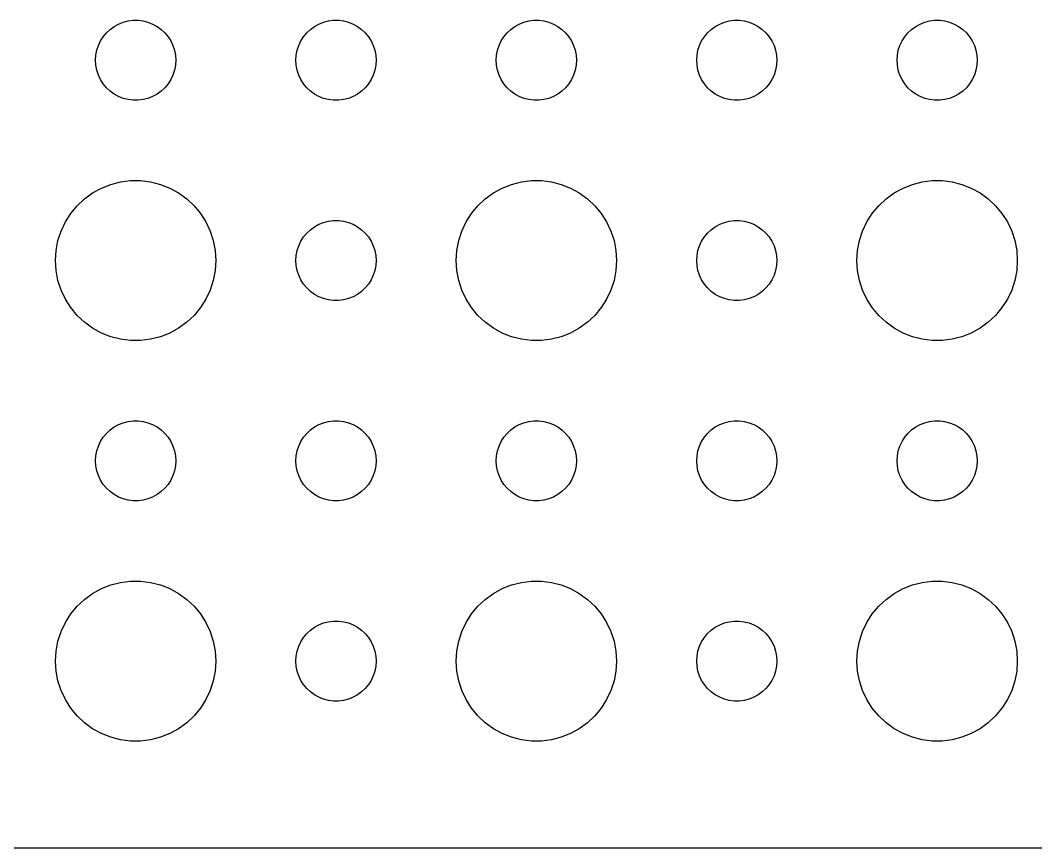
# Model space of a CAD drawing. Header units: metres. Extents: x -134 to 134, y -37 to 37.
# Drawn here: x -71.81 to -33.81, y -36.99 to -6 of the extents above; entities that cross this region are included whole.
import ezdxf

# ---------------------------------------------------------------- set-up
doc = ezdxf.new("R2010")
doc.units = ezdxf.units.M

msp = doc.modelspace()

# ---------------------------------------------------------------- linework, layer by layer
for p, q in [((-68.1387, -6.14275), (-67.9635, -6.07341)), ((-67.9635, -6.07341), (-67.7811, -6.02657)), ((-67.7811, -6.02657), (-67.5942, -6.00294)), ((-67.5942, -6.00294), (-67.4058, -6.00294)), ((-67.4058, -6.00294), (-67.2189, -6.02657)), ((-67.2189, -6.02657), (-67.0365, -6.07341)), ((-67.0365, -6.07341), (-66.8613, -6.14275)), ((-60.6387, -6.14275), (-60.4635, -6.07341)), ((-60.4635, -6.07341), (-60.2811, -6.02657)), ((-60.2811, -6.02657), (-60.0942, -6.00294)), ((-60.0942, -6.00294), (-59.9058, -6.00294)), ((-59.9058, -6.00294), (-59.7189, -6.02657)), ((-59.7189, -6.02657), (-59.5365, -6.07341)), ((-59.5365, -6.07341), (-59.3613, -6.14275)), ((-53.1387, -6.14275), (-52.9635, -6.07341)), ((-52.9635, -6.07341), (-52.7811, -6.02657)), ((-52.7811, -6.02657), (-52.5942, -6.00294)), ((-52.5942, -6.00294), (-52.4058, -6.00294)), ((-52.4058, -6.00294), (-52.2189, -6.02657)), ((-52.2189, -6.02657), (-52.0365, -6.07341)), ((-52.0365, -6.07341), (-51.8613, -6.14275)), ((-45.6387, -6.14275), (-45.4635, -6.07341)), ((-45.4635, -6.07341), (-45.2811, -6.02657)), ((-45.2811, -6.02657), (-45.0942, -6.00294)), ((-45.0942, -6.00294), (-44.9058, -6.00294)), ((-44.9058, -6.00294), (-44.7189, -6.02657)), ((-44.7189, -6.02657), (-44.5365, -6.07341)), ((-44.5365, -6.07341), (-44.3613, -6.14275)), ((-38.1387, -6.14275), (-37.9635, -6.07341)), ((-37.9635, -6.07341), (-37.7811, -6.02657)), ((-37.7811, -6.02657), (-37.5942, -6.00294)), ((-37.5942, -6.00294), (-37.4058, -6.00294)), ((-37.4058, -6.00294), (-37.2189, -6.02657)), ((-37.2189, -6.02657), (-37.0365, -6.07341)), ((-37.0365, -6.07341), (-36.8613, -6.14275)), ((-68.5934, -6.47318), (-68.4561, -6.34422)), ((-68.4561, -6.34422), (-68.3037, -6.23351)), ((-68.3037, -6.23351), (-68.1387, -6.14275)), ((-66.8613, -6.14275), (-66.6963, -6.23351)), ((-66.6963, -6.23351), (-66.5439, -6.34422)), ((-66.5439, -6.34422), (-66.4065, -6.47318)), ((-61.0934, -6.47318), (-60.9561, -6.34422)), ((-60.9561, -6.34422), (-60.8037, -6.23351)), ((-60.8037, -6.23351), (-60.6387, -6.14275)), ((-59.3613, -6.14275), (-59.1963, -6.23351)), ((-59.1963, -6.23351), (-59.0439, -6.34422)), ((-59.0439, -6.34422), (-58.9065, -6.47318)), ((-53.5934, -6.47318), (-53.4561, -6.34422)), ((-53.4561, -6.34422), (-53.3037, -6.23351)), ((-53.3037, -6.23351), (-53.1387, -6.14275)), ((-51.8613, -6.14275), (-51.6963, -6.23351)), ((-51.6963, -6.23351), (-51.5439, -6.34422)), ((-51.5439, -6.34422), (-51.4065, -6.47318)), ((-46.0934, -6.47318), (-45.9561, -6.34422)), ((-45.9561, -6.34422), (-45.8037, -6.23351)), ((-45.8037, -6.23351), (-45.6387, -6.14275)), ((-44.3613, -6.14275), (-44.1963, -6.23351)), ((-44.1963, -6.23351), (-44.0439, -6.34422)), ((-44.0439, -6.34422), (-43.9065, -6.47318)), ((-38.5934, -6.47318), (-38.4561, -6.34422)), ((-38.4561, -6.34422), (-38.3037, -6.23351)), ((-38.3037, -6.23351), (-38.1387, -6.14275)), ((-36.8613, -6.14275), (-36.6963, -6.23351)), ((-36.6963, -6.23351), (-36.5439, -6.34422)), ((-36.5439, -6.34422), (-36.4065, -6.47318)), ((-68.8947, -6.9478), (-68.8145, -6.77736)), ((-68.8145, -6.77736), (-68.7135, -6.61832)), ((-68.7135, -6.61832), (-68.5934, -6.47318)), ((-66.4065, -6.47318), (-66.2865, -6.61832)), ((-66.2865, -6.61832), (-66.1855, -6.77736)), ((-66.1855, -6.77736), (-66.1053, -6.9478)), ((-61.3947, -6.9478), (-61.3145, -6.77736)), ((-61.3145, -6.77736), (-61.2135, -6.61832)), ((-61.2135, -6.61832), (-61.0934, -6.47318)), ((-58.9065, -6.47318), (-58.7865, -6.61832)), ((-58.7865, -6.61832), (-58.6855, -6.77736)), ((-58.6855, -6.77736), (-58.6053, -6.9478)), ((-53.8947, -6.9478), (-53.8145, -6.77736)), ((-53.8145, -6.77736), (-53.7135, -6.61832)), ((-53.7135, -6.61832), (-53.5934, -6.47318)), ((-51.4065, -6.47318), (-51.2865, -6.61832)), ((-51.2865, -6.61832), (-51.1855, -6.77736)), ((-51.1855, -6.77736), (-51.1053, -6.9478)), ((-46.3947, -6.9478), (-46.3145, -6.77736)), ((-46.3145, -6.77736), (-46.2135, -6.61832)), ((-46.2135, -6.61832), (-46.0934, -6.47318)), ((-43.9065, -6.47318), (-43.7865, -6.61832)), ((-43.7865, -6.61832), (-43.6855, -6.77736)), ((-43.6855, -6.77736), (-43.6053, -6.9478)), ((-38.8947, -6.9478), (-38.8145, -6.77736)), ((-38.8145, -6.77736), (-38.7135, -6.61832)), ((-38.7135, -6.61832), (-38.5934, -6.47318)), ((-36.4065, -6.47318), (-36.2865, -6.61832)), ((-36.2865, -6.61832), (-36.1855, -6.77736)), ((-36.1855, -6.77736), (-36.1053, -6.9478)), ((-68.9882, -7.312), (-68.9529, -7.12695)), ((-68.9529, -7.12695), (-68.8947, -6.9478)), ((-66.1053, -6.9478), (-66.0471, -7.12695)), ((-66.0471, -7.12695), (-66.0118, -7.312)), ((-61.4882, -7.312), (-61.4529, -7.12695)), ((-61.4529, -7.12695), (-61.3947, -6.9478)), ((-58.6053, -6.9478), (-58.5471, -7.12695)), ((-58.5471, -7.12695), (-58.5118, -7.312)), ((-53.9882, -7.312), (-53.9529, -7.12695)), ((-53.9529, -7.12695), (-53.8947, -6.9478)), ((-51.1053, -6.9478), (-51.0471, -7.12695)), ((-51.0471, -7.12695), (-51.0118, -7.312)), ((-46.4882, -7.312), (-46.4529, -7.12695)), ((-46.4529, -7.12695), (-46.3947, -6.9478)), ((-43.6053, -6.9478), (-43.5471, -7.12695)), ((-43.5471, -7.12695), (-43.5118, -7.312)), ((-38.9882, -7.312), (-38.9529, -7.12695)), ((-38.9529, -7.12695), (-38.8947, -6.9478)), ((-36.1053, -6.9478), (-36.0471, -7.12695)), ((-36.0471, -7.12695), (-36.0118, -7.312)), ((-69, -7.5), (-68.9882, -7.312)), ((-68.9882, -7.68799), (-69, -7.5)), ((-66.0118, -7.312), (-66, -7.5)), ((-66, -7.5), (-66.0118, -7.68799)), ((-61.5, -7.5), (-61.4882, -7.312)), ((-61.4882, -7.68799), (-61.5, -7.5)), ((-58.5118, -7.312), (-58.5, -7.5)), ((-58.5, -7.5), (-58.5118, -7.68799)), ((-54, -7.5), (-53.9882, -7.312)), ((-53.9882, -7.68799), (-54, -7.5)), ((-51.0118, -7.312), (-51, -7.5)), ((-51, -7.5), (-51.0118, -7.68799)), ((-46.5, -7.5), (-46.4882, -7.312)), ((-46.4882, -7.68799), (-46.5, -7.5)), ((-43.5118, -7.312), (-43.5, -7.5)), ((-43.5, -7.5), (-43.5118, -7.68799)), ((-39, -7.5), (-38.9882, -7.312)), ((-38.9882, -7.68799), (-39, -7.5)), ((-36.0118, -7.312), (-36, -7.5)), ((-36, -7.5), (-36.0118, -7.68799)), ((-68.9529, -7.87303), (-68.9882, -7.68799)), ((-68.8947, -8.05219), (-68.9529, -7.87303)), ((-66.0471, -7.87303), (-66.1053, -8.05219)), ((-66.0118, -7.68799), (-66.0471, -7.87303)), ((-61.4529, -7.87303), (-61.4882, -7.68799)), ((-61.3947, -8.05219), (-61.4529, -7.87303)), ((-58.5471, -7.87303), (-58.6053, -8.05219)), ((-58.5118, -7.68799), (-58.5471, -7.87303)), ((-53.9529, -7.87303), (-53.9882, -7.68799)), ((-53.8947, -8.05219), (-53.9529, -7.87303)), ((-51.0471, -7.87303), (-51.1053, -8.05219)), ((-51.0118, -7.68799), (-51.0471, -7.87303)), ((-46.4529, -7.87303), (-46.4882, -7.68799)), ((-46.3947, -8.05219), (-46.4529, -7.87303)), ((-43.5471, -7.87303), (-43.6053, -8.05219)), ((-43.5118, -7.68799), (-43.5471, -7.87303)), ((-38.9529, -7.87303), (-38.9882, -7.68799)), ((-38.8947, -8.05219), (-38.9529, -7.87303)), ((-36.0471, -7.87303), (-36.1053, -8.05219)), ((-36.0118, -7.68799), (-36.0471, -7.87303)), ((-68.8145, -8.22263), (-68.8947, -8.05219)), ((-68.7135, -8.38167), (-68.8145, -8.22263)), ((-66.1855, -8.22263), (-66.2865, -8.38167)), ((-66.1053, -8.05219), (-66.1855, -8.22263)), ((-61.3145, -8.22263), (-61.3947, -8.05219)), ((-61.2135, -8.38167), (-61.3145, -8.22263)), ((-58.6855, -8.22263), (-58.7865, -8.38167)), ((-58.6053, -8.05219), (-58.6855, -8.22263)), ((-53.8145, -8.22263), (-53.8947, -8.05219)), ((-53.7135, -8.38167), (-53.8145, -8.22263)), ((-51.1855, -8.22263), (-51.2865, -8.38167)), ((-51.1053, -8.05219), (-51.1855, -8.22263)), ((-46.3145, -8.22263), (-46.3947, -8.05219)), ((-46.2135, -8.38167), (-46.3145, -8.22263)), ((-43.6855, -8.22263), (-43.7865, -8.38167)), ((-43.6053, -8.05219), (-43.6855, -8.22263)), ((-38.8145, -8.22263), (-38.8947, -8.05219)), ((-38.7135, -8.38167), (-38.8145, -8.22263)), ((-36.1855, -8.22263), (-36.2865, -8.38167)), ((-36.1053, -8.05219), (-36.1855, -8.22263)), ((-68.5934, -8.52681), (-68.7135, -8.38167)), ((-68.4561, -8.65576), (-68.5934, -8.52681)), ((-68.3037, -8.76648), (-68.4561, -8.65576)), ((-66.5439, -8.65576), (-66.6963, -8.76648)), ((-66.4065, -8.52681), (-66.5439, -8.65576)), ((-66.2865, -8.38167), (-66.4065, -8.52681)), ((-61.0934, -8.52681), (-61.2135, -8.38167)), ((-60.9561, -8.65576), (-61.0934, -8.52681)), ((-60.8037, -8.76648), (-60.9561, -8.65576)), ((-59.0439, -8.65576), (-59.1963, -8.76648)), ((-58.9065, -8.52681), (-59.0439, -8.65576)), ((-58.7865, -8.38167), (-58.9065, -8.52681)), ((-53.5934, -8.52681), (-53.7135, -8.38167)), ((-53.4561, -8.65576), (-53.5934, -8.52681)), ((-53.3037, -8.76648), (-53.4561, -8.65576)), ((-51.5439, -8.65576), (-51.6963, -8.76648)), ((-51.4065, -8.52681), (-51.5439, -8.65576)), ((-51.2865, -8.38167), (-51.4065, -8.52681)), ((-46.0934, -8.52681), (-46.2135, -8.38167)), ((-45.9561, -8.65576), (-46.0934, -8.52681)), ((-45.8037, -8.76648), (-45.9561, -8.65576)), ((-44.0439, -8.65576), (-44.1963, -8.76648)), ((-43.9065, -8.52681), (-44.0439, -8.65576)), ((-43.7865, -8.38167), (-43.9065, -8.52681)), ((-38.5934, -8.52681), (-38.7135, -8.38167)), ((-38.4561, -8.65576), (-38.5934, -8.52681)), ((-38.3037, -8.76648), (-38.4561, -8.65576)), ((-36.5439, -8.65576), (-36.6963, -8.76648)), ((-36.4065, -8.52681), (-36.5439, -8.65576)), ((-36.2865, -8.38167), (-36.4065, -8.52681)), ((-68.1387, -8.85724), (-68.3037, -8.76648)), ((-67.9635, -8.92657), (-68.1387, -8.85724)), ((-67.7811, -8.97342), (-67.9635, -8.92657)), ((-67.5942, -8.99704), (-67.7811, -8.97342)), ((-67.4058, -8.99704), (-67.5942, -8.99704)), ((-67.2189, -8.97342), (-67.4058, -8.99704)), ((-67.0365, -8.92657), (-67.2189, -8.97342)), ((-66.8613, -8.85724), (-67.0365, -8.92657)), ((-66.6963, -8.76648), (-66.8613, -8.85724)), ((-60.6387, -8.85724), (-60.8037, -8.76648)), ((-60.4635, -8.92657), (-60.6387, -8.85724)), ((-60.2811, -8.97342), (-60.4635, -8.92657)), ((-60.0942, -8.99704), (-60.2811, -8.97342)), ((-59.9058, -8.99704), (-60.0942, -8.99704)), ((-59.7189, -8.97342), (-59.9058, -8.99704)), ((-59.5365, -8.92657), (-59.7189, -8.97342)), ((-59.3613, -8.85724), (-59.5365, -8.92657)), ((-59.1963, -8.76648), (-59.3613, -8.85724)), ((-53.1387, -8.85724), (-53.3037, -8.76648)), ((-52.9635, -8.92657), (-53.1387, -8.85724)), ((-52.7811, -8.97342), (-52.9635, -8.92657)), ((-52.5942, -8.99704), (-52.7811, -8.97342)), ((-52.4058, -8.99704), (-52.5942, -8.99704)), ((-52.2189, -8.97342), (-52.4058, -8.99704)), ((-52.0365, -8.92657), (-52.2189, -8.97342)), ((-51.8613, -8.85724), (-52.0365, -8.92657)), ((-51.6963, -8.76648), (-51.8613, -8.85724)), ((-45.6387, -8.85724), (-45.8037, -8.76648)), ((-45.4635, -8.92657), (-45.6387, -8.85724)), ((-45.2811, -8.97342), (-45.4635, -8.92657)), ((-45.0942, -8.99704), (-45.2811, -8.97342)), ((-44.9058, -8.99704), (-45.0942, -8.99704)), ((-44.7189, -8.97342), (-44.9058, -8.99704)), ((-44.5365, -8.92657), (-44.7189, -8.97342)), ((-44.3613, -8.85724), (-44.5365, -8.92657)), ((-44.1963, -8.76648), (-44.3613, -8.85724)), ((-38.1387, -8.85724), (-38.3037, -8.76648)), ((-37.9635, -8.92657), (-38.1387, -8.85724)), ((-37.7811, -8.97342), (-37.9635, -8.92657)), ((-37.5942, -8.99704), (-37.7811, -8.97342)), ((-37.4058, -8.99704), (-37.5942, -8.99704)), ((-37.2189, -8.97342), (-37.4058, -8.99704)), ((-37.0365, -8.92657), (-37.2189, -8.97342)), ((-36.8613, -8.85724), (-37.0365, -8.92657)), ((-36.6963, -8.76648), (-36.8613, -8.85724)), ((-68.7773, -12.2855), (-68.427, -12.1468)), ((-68.427, -12.1468), (-68.0621, -12.0531)), ((-68.0621, -12.0531), (-67.6884, -12.0059)), ((-67.6884, -12.0059), (-67.3116, -12.0059)), ((-67.3116, -12.0059), (-66.9379, -12.0531)), ((-66.9379, -12.0531), (-66.573, -12.1468)), ((-66.573, -12.1468), (-66.2227, -12.2855)), ((-53.7773, -12.2855), (-53.427, -12.1468)), ((-53.427, -12.1468), (-53.0621, -12.0531)), ((-53.0621, -12.0531), (-52.6884, -12.0059)), ((-52.6884, -12.0059), (-52.3116, -12.0059)), ((-52.3116, -12.0059), (-51.9379, -12.0531)), ((-51.9379, -12.0531), (-51.5729, -12.1468)), ((-51.5729, -12.1468), (-51.2227, -12.2855)), ((-38.7773, -12.2855), (-38.427, -12.1468)), ((-38.427, -12.1468), (-38.0621, -12.0531)), ((-38.0621, -12.0531), (-37.6884, -12.0059)), ((-37.6884, -12.0059), (-37.3116, -12.0059)), ((-37.3116, -12.0059), (-36.9379, -12.0531)), ((-36.9379, -12.0531), (-36.5729, -12.1468)), ((-36.5729, -12.1468), (-36.2227, -12.2855)), ((-69.4123, -12.6884), (-69.1075, -12.467)), ((-69.1075, -12.467), (-68.7773, -12.2855)), ((-66.2227, -12.2855), (-65.8925, -12.467)), ((-65.8925, -12.467), (-65.5877, -12.6884)), ((-54.4123, -12.6884), (-54.1075, -12.467)), ((-54.1075, -12.467), (-53.7773, -12.2855)), ((-51.2227, -12.2855), (-50.8925, -12.467)), ((-50.8925, -12.467), (-50.5877, -12.6884)), ((-39.4123, -12.6884), (-39.1075, -12.467)), ((-39.1075, -12.467), (-38.7773, -12.2855)), ((-36.2227, -12.2855), (-35.8925, -12.467)), ((-35.8925, -12.467), (-35.5877, -12.6884)), ((-69.6869, -12.9464), (-69.4123, -12.6884)), ((-65.5877, -12.6884), (-65.3131, -12.9464)), ((-54.6869, -12.9464), (-54.4123, -12.6884)), ((-50.5877, -12.6884), (-50.3131, -12.9464)), ((-39.6869, -12.9464), (-39.4123, -12.6884)), ((-35.5877, -12.6884), (-35.3131, -12.9464)), ((-70.1289, -13.5547), (-69.927, -13.2366)), ((-69.927, -13.2366), (-69.6869, -12.9464)), ((-65.3131, -12.9464), (-65.073, -13.2366)), ((-65.073, -13.2366), (-64.8711, -13.5547)), ((-55.1289, -13.5547), (-54.927, -13.2366)), ((-54.927, -13.2366), (-54.6869, -12.9464)), ((-50.3131, -12.9464), (-50.0729, -13.2366)), ((-50.0729, -13.2366), (-49.8711, -13.5547)), ((-40.1289, -13.5547), (-39.927, -13.2366)), ((-39.927, -13.2366), (-39.6869, -12.9464)), ((-35.3131, -12.9464), (-35.0729, -13.2366)), ((-35.0729, -13.2366), (-34.8711, -13.5547)), ((-70.2893, -13.8956), (-70.1289, -13.5547)), ((-64.8711, -13.5547), (-64.7107, -13.8956)), ((-60.8037, -13.7335), (-60.6387, -13.6427)), ((-60.6387, -13.6427), (-60.4635, -13.5734)), ((-60.4635, -13.5734), (-60.2811, -13.5266)), ((-60.2811, -13.5266), (-60.0942, -13.5029)), ((-60.0942, -13.5029), (-59.9058, -13.5029)), ((-59.9058, -13.5029), (-59.7189, -13.5266)), ((-59.7189, -13.5266), (-59.5365, -13.5734)), ((-59.5365, -13.5734), (-59.3613, -13.6427)), ((-59.3613, -13.6427), (-59.1963, -13.7335)), ((-55.2893, -13.8956), (-55.1289, -13.5547)), ((-49.8711, -13.5547), (-49.7107, -13.8956)), ((-45.8037, -13.7335), (-45.6387, -13.6427)), ((-45.6387, -13.6427), (-45.4635, -13.5734)), ((-45.4635, -13.5734), (-45.2811, -13.5266)), ((-45.2811, -13.5266), (-45.0942, -13.5029)), ((-45.0942, -13.5029), (-44.9058, -13.5029)), ((-44.9058, -13.5029), (-44.7189, -13.5266)), ((-44.7189, -13.5266), (-44.5365, -13.5734)), ((-44.5365, -13.5734), (-44.3613, -13.6427)), ((-44.3613, -13.6427), (-44.1963, -13.7335)), ((-40.2893, -13.8956), (-40.1289, -13.5547)), ((-34.8711, -13.5547), (-34.7107, -13.8956)), ((-70.4057, -14.2539), (-70.2893, -13.8956)), ((-64.7107, -13.8956), (-64.5943, -14.2539)), ((-61.2135, -14.1183), (-61.0934, -13.9732)), ((-61.0934, -13.9732), (-60.9561, -13.8442)), ((-60.9561, -13.8442), (-60.8037, -13.7335)), ((-59.1963, -13.7335), (-59.0439, -13.8442)), ((-59.0439, -13.8442), (-58.9065, -13.9732)), ((-58.9065, -13.9732), (-58.7865, -14.1183)), ((-55.4057, -14.2539), (-55.2893, -13.8956)), ((-49.7107, -13.8956), (-49.5942, -14.2539)), ((-46.2135, -14.1183), (-46.0934, -13.9732)), ((-46.0934, -13.9732), (-45.9561, -13.8442)), ((-45.9561, -13.8442), (-45.8037, -13.7335)), ((-44.1963, -13.7335), (-44.0439, -13.8442)), ((-44.0439, -13.8442), (-43.9065, -13.9732)), ((-43.9065, -13.9732), (-43.7865, -14.1183)), ((-40.4057, -14.2539), (-40.2893, -13.8956)), ((-34.7107, -13.8956), (-34.5942, -14.2539)), ((-70.4763, -14.624), (-70.4057, -14.2539)), ((-64.5943, -14.2539), (-64.5237, -14.624)), ((-61.3947, -14.4478), (-61.3145, -14.2774)), ((-61.3145, -14.2774), (-61.2135, -14.1183)), ((-58.7865, -14.1183), (-58.6855, -14.2774)), ((-58.6855, -14.2774), (-58.6053, -14.4478)), ((-55.4763, -14.624), (-55.4057, -14.2539)), ((-49.5942, -14.2539), (-49.5237, -14.624)), ((-46.3947, -14.4478), (-46.3145, -14.2774)), ((-46.3145, -14.2774), (-46.2135, -14.1183)), ((-43.7865, -14.1183), (-43.6855, -14.2774)), ((-43.6855, -14.2774), (-43.6053, -14.4478)), ((-40.4763, -14.624), (-40.4057, -14.2539)), ((-34.5942, -14.2539), (-34.5237, -14.624)), ((-70.5, -15), (-70.4763, -14.624)), ((-64.5237, -14.624), (-64.5, -15)), ((-61.5, -15), (-61.4882, -14.812)), ((-61.4882, -14.812), (-61.4529, -14.627)), ((-61.4529, -14.627), (-61.3947, -14.4478)), ((-58.6053, -14.4478), (-58.5471, -14.627)), ((-58.5471, -14.627), (-58.5118, -14.812)), ((-58.5118, -14.812), (-58.5, -15)), ((-55.5, -15), (-55.4763, -14.624)), ((-49.5237, -14.624), (-49.5, -15)), ((-46.5, -15), (-46.4882, -14.812)), ((-46.4882, -14.812), (-46.4529, -14.627)), ((-46.4529, -14.627), (-46.3947, -14.4478)), ((-43.6053, -14.4478), (-43.5471, -14.627)), ((-43.5471, -14.627), (-43.5118, -14.812)), ((-43.5118, -14.812), (-43.5, -15)), ((-40.5, -15), (-40.4763, -14.624)), ((-34.5237, -14.624), (-34.5, -15)), ((-70.4763, -15.376), (-70.5, -15)), ((-64.5, -15), (-64.5237, -15.376)), ((-61.4882, -15.188), (-61.5, -15)), ((-61.4529, -15.373), (-61.4882, -15.188)), ((-58.5118, -15.188), (-58.5471, -15.373)), ((-58.5, -15), (-58.5118, -15.188)), ((-55.4763, -15.376), (-55.5, -15)), ((-49.5, -15), (-49.5237, -15.376)), ((-46.4882, -15.188), (-46.5, -15)), ((-46.4529, -15.373), (-46.4882, -15.188)), ((-43.5118, -15.188), (-43.5471, -15.373)), ((-43.5, -15), (-43.5118, -15.188)), ((-40.4763, -15.376), (-40.5, -15)), ((-34.5, -15), (-34.5237, -15.376)), ((-70.4057, -15.7461), (-70.4763, -15.376)), ((-64.5237, -15.376), (-64.5943, -15.7461)), ((-61.3947, -15.5522), (-61.4529, -15.373)), ((-61.3145, -15.7226), (-61.3947, -15.5522)), ((-58.6053, -15.5522), (-58.6855, -15.7226)), ((-58.5471, -15.373), (-58.6053, -15.5522)), ((-55.4057, -15.7461), (-55.4763, -15.376)), ((-49.5237, -15.376), (-49.5942, -15.7461)), ((-46.3947, -15.5522), (-46.4529, -15.373)), ((-46.3145, -15.7226), (-46.3947, -15.5522)), ((-43.6053, -15.5522), (-43.6855, -15.7226)), ((-43.5471, -15.373), (-43.6053, -15.5522)), ((-40.4057, -15.7461), (-40.4763, -15.376)), ((-34.5237, -15.376), (-34.5942, -15.7461)), ((-70.2893, -16.1044), (-70.4057, -15.7461)), ((-64.5943, -15.7461), (-64.7107, -16.1044)), ((-61.2135, -15.8817), (-61.3145, -15.7226)), ((-61.0934, -16.0268), (-61.2135, -15.8817)), ((-58.7865, -15.8817), (-58.9065, -16.0268)), ((-58.6855, -15.7226), (-58.7865, -15.8817)), ((-55.2893, -16.1044), (-55.4057, -15.7461)), ((-49.5942, -15.7461), (-49.7107, -16.1044)), ((-46.2135, -15.8817), (-46.3145, -15.7226)), ((-46.0934, -16.0268), (-46.2135, -15.8817)), ((-43.7865, -15.8817), (-43.9065, -16.0268)), ((-43.6855, -15.7226), (-43.7865, -15.8817)), ((-40.2893, -16.1044), (-40.4057, -15.7461)), ((-34.5942, -15.7461), (-34.7107, -16.1044)), ((-70.1289, -16.4453), (-70.2893, -16.1044)), ((-64.7107, -16.1044), (-64.8711, -16.4453)), ((-60.9561, -16.1558), (-61.0934, -16.0268)), ((-60.8037, -16.2665), (-60.9561, -16.1558)), ((-60.6387, -16.3572), (-60.8037, -16.2665)), ((-59.1963, -16.2665), (-59.3613, -16.3572)), ((-59.0439, -16.1558), (-59.1963, -16.2665)), ((-58.9065, -16.0268), (-59.0439, -16.1558)), ((-55.1289, -16.4453), (-55.2893, -16.1044)), ((-49.7107, -16.1044), (-49.8711, -16.4453)), ((-45.9561, -16.1558), (-46.0934, -16.0268)), ((-45.8037, -16.2665), (-45.9561, -16.1558)), ((-45.6387, -16.3572), (-45.8037, -16.2665)), ((-44.1963, -16.2665), (-44.3613, -16.3572)), ((-44.0439, -16.1558), (-44.1963, -16.2665)), ((-43.9065, -16.0268), (-44.0439, -16.1558)), ((-40.1289, -16.4453), (-40.2893, -16.1044)), ((-34.7107, -16.1044), (-34.8711, -16.4453)), ((-69.927, -16.7634), (-70.1289, -16.4453)), ((-64.8711, -16.4453), (-65.073, -16.7634)), ((-60.4635, -16.4266), (-60.6387, -16.3572)), ((-60.2811, -16.4734), (-60.4635, -16.4266)), ((-60.0942, -16.497), (-60.2811, -16.4734)), ((-59.9058, -16.497), (-60.0942, -16.497)), ((-59.7189, -16.4734), (-59.9058, -16.497)), ((-59.5365, -16.4266), (-59.7189, -16.4734)), ((-59.3613, -16.3572), (-59.5365, -16.4266)), ((-54.927, -16.7634), (-55.1289, -16.4453)), ((-49.8711, -16.4453), (-50.0729, -16.7634)), ((-45.4635, -16.4266), (-45.6387, -16.3572)), ((-45.2811, -16.4734), (-45.4635, -16.4266)), ((-45.0942, -16.497), (-45.2811, -16.4734)), ((-44.9058, -16.497), (-45.0942, -16.497)), ((-44.7189, -16.4734), (-44.9058, -16.497)), ((-44.5365, -16.4266), (-44.7189, -16.4734)), ((-44.3613, -16.3572), (-44.5365, -16.4266)), ((-39.927, -16.7634), (-40.1289, -16.4453)), ((-34.8711, -16.4453), (-35.0729, -16.7634)), ((-69.6869, -17.0536), (-69.927, -16.7634)), ((-69.4123, -17.3115), (-69.6869, -17.0536)), ((-65.3131, -17.0536), (-65.5877, -17.3115)), ((-65.073, -16.7634), (-65.3131, -17.0536)), ((-54.6869, -17.0536), (-54.927, -16.7634)), ((-54.4123, -17.3115), (-54.6869, -17.0536)), ((-50.3131, -17.0536), (-50.5877, -17.3115)), ((-50.0729, -16.7634), (-50.3131, -17.0536)), ((-39.6869, -17.0536), (-39.927, -16.7634)), ((-39.4123, -17.3115), (-39.6869, -17.0536)), ((-35.3131, -17.0536), (-35.5877, -17.3115)), ((-35.0729, -16.7634), (-35.3131, -17.0536)), ((-69.1075, -17.533), (-69.4123, -17.3115)), ((-65.5877, -17.3115), (-65.8925, -17.533)), ((-54.1075, -17.533), (-54.4123, -17.3115)), ((-50.5877, -17.3115), (-50.8925, -17.533)), ((-39.1075, -17.533), (-39.4123, -17.3115)), ((-35.5877, -17.3115), (-35.8925, -17.533)), ((-68.7773, -17.7145), (-69.1075, -17.533)), ((-68.427, -17.8532), (-68.7773, -17.7145)), ((-68.0621, -17.9469), (-68.427, -17.8532)), ((-66.573, -17.8532), (-66.9379, -17.9469)), ((-66.2227, -17.7145), (-66.573, -17.8532)), ((-65.8925, -17.533), (-66.2227, -17.7145)), ((-53.7773, -17.7145), (-54.1075, -17.533)), ((-53.427, -17.8532), (-53.7773, -17.7145)), ((-53.0621, -17.9469), (-53.427, -17.8532)), ((-51.5729, -17.8532), (-51.9379, -17.9469)), ((-51.2227, -17.7145), (-51.5729, -17.8532)), ((-50.8925, -17.533), (-51.2227, -17.7145)), ((-38.7773, -17.7145), (-39.1075, -17.533)), ((-38.427, -17.8532), (-38.7773, -17.7145)), ((-38.0621, -17.9469), (-38.427, -17.8532)), ((-36.5729, -17.8532), (-36.9379, -17.9469)), ((-36.2227, -17.7145), (-36.5729, -17.8532)), ((-35.8925, -17.533), (-36.2227, -17.7145)), ((-67.6884, -17.9941), (-68.0621, -17.9469)), ((-67.3116, -17.9941), (-67.6884, -17.9941)), ((-66.9379, -17.9469), (-67.3116, -17.9941)), ((-52.6884, -17.9941), (-53.0621, -17.9469)), ((-52.3116, -17.9941), (-52.6884, -17.9941)), ((-51.9379, -17.9469), (-52.3116, -17.9941)), ((-37.6884, -17.9941), (-38.0621, -17.9469)), ((-37.3116, -17.9941), (-37.6884, -17.9941)), ((-36.9379, -17.9469), (-37.3116, -17.9941)), ((-68.4561, -21.3442), (-68.3037, -21.2335)), ((-68.3037, -21.2335), (-68.1387, -21.1427)), ((-68.1387, -21.1427), (-67.9635, -21.0734)), ((-67.9635, -21.0734), (-67.7811, -21.0266)), ((-67.7811, -21.0266), (-67.5942, -21.003)), ((-67.5942, -21.003), (-67.4058, -21.003)), ((-67.4058, -21.003), (-67.2189, -21.0266)), ((-67.2189, -21.0266), (-67.0365, -21.0734)), ((-67.0365, -21.0734), (-66.8613, -21.1427)), ((-66.8613, -21.1427), (-66.6963, -21.2335)), ((-66.6963, -21.2335), (-66.5439, -21.3442)), ((-60.9561, -21.3442), (-60.8037, -21.2335)), ((-60.8037, -21.2335), (-60.6387, -21.1427)), ((-60.6387, -21.1427), (-60.4635, -21.0734)), ((-60.4635, -21.0734), (-60.2811, -21.0266)), ((-60.2811, -21.0266), (-60.0942, -21.003)), ((-60.0942, -21.003), (-59.9058, -21.003)), ((-59.9058, -21.003), (-59.7189, -21.0266)), ((-59.7189, -21.0266), (-59.5365, -21.0734)), ((-59.5365, -21.0734), (-59.3613, -21.1427)), ((-59.3613, -21.1427), (-59.1963, -21.2335)), ((-59.1963, -21.2335), (-59.0439, -21.3442)), ((-53.4561, -21.3442), (-53.3037, -21.2335)), ((-53.3037, -21.2335), (-53.1387, -21.1427)), ((-53.1387, -21.1427), (-52.9635, -21.0734)), ((-52.9635, -21.0734), (-52.7811, -21.0266)), ((-52.7811, -21.0266), (-52.5942, -21.003)), ((-52.5942, -21.003), (-52.4058, -21.003)), ((-52.4058, -21.003), (-52.2189, -21.0266)), ((-52.2189, -21.0266), (-52.0365, -21.0734)), ((-52.0365, -21.0734), (-51.8613, -21.1427)), ((-51.8613, -21.1427), (-51.6963, -21.2335)), ((-51.6963, -21.2335), (-51.5439, -21.3442)), ((-45.9561, -21.3442), (-45.8037, -21.2335)), ((-45.8037, -21.2335), (-45.6387, -21.1427)), ((-45.6387, -21.1427), (-45.4635, -21.0734)), ((-45.4635, -21.0734), (-45.2811, -21.0266)), ((-45.2811, -21.0266), (-45.0942, -21.003)), ((-45.0942, -21.003), (-44.9058, -21.003)), ((-44.9058, -21.003), (-44.7189, -21.0266)), ((-44.7189, -21.0266), (-44.5365, -21.0734)), ((-44.5365, -21.0734), (-44.3613, -21.1427)), ((-44.3613, -21.1427), (-44.1963, -21.2335)), ((-44.1963, -21.2335), (-44.0439, -21.3442)), ((-38.4561, -21.3442), (-38.3037, -21.2335)), ((-38.3037, -21.2335), (-38.1387, -21.1427)), ((-38.1387, -21.1427), (-37.9635, -21.0734)), ((-37.9635, -21.0734), (-37.7811, -21.0266)), ((-37.7811, -21.0266), (-37.5942, -21.003)), ((-37.5942, -21.003), (-37.4058, -21.003)), ((-37.4058, -21.003), (-37.2189, -21.0266)), ((-37.2189, -21.0266), (-37.0365, -21.0734)), ((-37.0365, -21.0734), (-36.8613, -21.1427)), ((-36.8613, -21.1427), (-36.6963, -21.2335)), ((-36.6963, -21.2335), (-36.5439, -21.3442)), ((-68.8145, -21.7774), (-68.7135, -21.6183)), ((-68.7135, -21.6183), (-68.5934, -21.4732)), ((-68.5934, -21.4732), (-68.4561, -21.3442)), ((-66.5439, -21.3442), (-66.4065, -21.4732)), ((-66.4065, -21.4732), (-66.2865, -21.6183)), ((-66.2865, -21.6183), (-66.1855, -21.7774)), ((-61.3145, -21.7774), (-61.2135, -21.6183)), ((-61.2135, -21.6183), (-61.0934, -21.4732)), ((-61.0934, -21.4732), (-60.9561, -21.3442)), ((-59.0439, -21.3442), (-58.9065, -21.4732)), ((-58.9065, -21.4732), (-58.7865, -21.6183)), ((-58.7865, -21.6183), (-58.6855, -21.7774)), ((-53.8145, -21.7774), (-53.7135, -21.6183)), ((-53.7135, -21.6183), (-53.5934, -21.4732)), ((-53.5934, -21.4732), (-53.4561, -21.3442)), ((-51.5439, -21.3442), (-51.4065, -21.4732)), ((-51.4065, -21.4732), (-51.2865, -21.6183)), ((-51.2865, -21.6183), (-51.1855, -21.7774)), ((-46.3145, -21.7774), (-46.2135, -21.6183)), ((-46.2135, -21.6183), (-46.0934, -21.4732)), ((-46.0934, -21.4732), (-45.9561, -21.3442)), ((-44.0439, -21.3442), (-43.9065, -21.4732)), ((-43.9065, -21.4732), (-43.7865, -21.6183)), ((-43.7865, -21.6183), (-43.6855, -21.7774)), ((-38.8145, -21.7774), (-38.7135, -21.6183)), ((-38.7135, -21.6183), (-38.5934, -21.4732)), ((-38.5934, -21.4732), (-38.4561, -21.3442)), ((-36.5439, -21.3442), (-36.4065, -21.4732)), ((-36.4065, -21.4732), (-36.2865, -21.6183)), ((-36.2865, -21.6183), (-36.1855, -21.7774)), ((-68.9529, -22.127), (-68.8947, -21.9478)), ((-68.8947, -21.9478), (-68.8145, -21.7774)), ((-66.1855, -21.7774), (-66.1053, -21.9478)), ((-66.1053, -21.9478), (-66.0471, -22.127)), ((-61.4529, -22.127), (-61.3947, -21.9478)), ((-61.3947, -21.9478), (-61.3145, -21.7774)), ((-58.6855, -21.7774), (-58.6053, -21.9478)), ((-58.6053, -21.9478), (-58.5471, -22.127)), ((-53.9529, -22.127), (-53.8947, -21.9478)), ((-53.8947, -21.9478), (-53.8145, -21.7774)), ((-51.1855, -21.7774), (-51.1053, -21.9478)), ((-51.1053, -21.9478), (-51.0471, -22.127)), ((-46.4529, -22.127), (-46.3947, -21.9478)), ((-46.3947, -21.9478), (-46.3145, -21.7774)), ((-43.6855, -21.7774), (-43.6053, -21.9478)), ((-43.6053, -21.9478), (-43.5471, -22.127)), ((-38.9529, -22.127), (-38.8947, -21.9478)), ((-38.8947, -21.9478), (-38.8145, -21.7774)), ((-36.1855, -21.7774), (-36.1053, -21.9478)), ((-36.1053, -21.9478), (-36.0471, -22.127)), ((-69, -22.5), (-68.9882, -22.312)), ((-68.9882, -22.312), (-68.9529, -22.127)), ((-66.0471, -22.127), (-66.0118, -22.312)), ((-66.0118, -22.312), (-66, -22.5)), ((-61.5, -22.5), (-61.4882, -22.312)), ((-61.4882, -22.312), (-61.4529, -22.127)), ((-58.5471, -22.127), (-58.5118, -22.312)), ((-58.5118, -22.312), (-58.5, -22.5)), ((-54, -22.5), (-53.9882, -22.312)), ((-53.9882, -22.312), (-53.9529, -22.127)), ((-51.0471, -22.127), (-51.0118, -22.312)), ((-51.0118, -22.312), (-51, -22.5)), ((-46.5, -22.5), (-46.4882, -22.312)), ((-46.4882, -22.312), (-46.4529, -22.127)), ((-43.5471, -22.127), (-43.5118, -22.312)), ((-43.5118, -22.312), (-43.5, -22.5)), ((-39, -22.5), (-38.9882, -22.312)), ((-38.9882, -22.312), (-38.9529, -22.127)), ((-36.0471, -22.127), (-36.0118, -22.312)), ((-36.0118, -22.312), (-36, -22.5)), ((-68.9882, -22.688), (-69, -22.5)), ((-68.9529, -22.873), (-68.9882, -22.688)), ((-66.0118, -22.688), (-66.0471, -22.873)), ((-66, -22.5), (-66.0118, -22.688)), ((-61.4882, -22.688), (-61.5, -22.5)), ((-61.4529, -22.873), (-61.4882, -22.688)), ((-58.5118, -22.688), (-58.5471, -22.873)), ((-58.5, -22.5), (-58.5118, -22.688)), ((-53.9882, -22.688), (-54, -22.5)), ((-53.9529, -22.873), (-53.9882, -22.688)), ((-51.0118, -22.688), (-51.0471, -22.873)), ((-51, -22.5), (-51.0118, -22.688)), ((-46.4882, -22.688), (-46.5, -22.5)), ((-46.4529, -22.873), (-46.4882, -22.688)), ((-43.5118, -22.688), (-43.5471, -22.873)), ((-43.5, -22.5), (-43.5118, -22.688)), ((-38.9882, -22.688), (-39, -22.5)), ((-38.9529, -22.873), (-38.9882, -22.688)), ((-36.0118, -22.688), (-36.0471, -22.873)), ((-36, -22.5), (-36.0118, -22.688)), ((-68.8947, -23.0522), (-68.9529, -22.873)), ((-68.8145, -23.2226), (-68.8947, -23.0522)), ((-66.1053, -23.0522), (-66.1855, -23.2226)), ((-66.0471, -22.873), (-66.1053, -23.0522)), ((-61.3947, -23.0522), (-61.4529, -22.873)), ((-61.3145, -23.2226), (-61.3947, -23.0522)), ((-58.6053, -23.0522), (-58.6855, -23.2226)), ((-58.5471, -22.873), (-58.6053, -23.0522)), ((-53.8947, -23.0522), (-53.9529, -22.873)), ((-53.8145, -23.2226), (-53.8947, -23.0522)), ((-51.1053, -23.0522), (-51.1855, -23.2226)), ((-51.0471, -22.873), (-51.1053, -23.0522)), ((-46.3947, -23.0522), (-46.4529, -22.873)), ((-46.3145, -23.2226), (-46.3947, -23.0522)), ((-43.6053, -23.0522), (-43.6855, -23.2226)), ((-43.5471, -22.873), (-43.6053, -23.0522)), ((-38.8947, -23.0522), (-38.9529, -22.873)), ((-38.8145, -23.2226), (-38.8947, -23.0522)), ((-36.1053, -23.0522), (-36.1855, -23.2226)), ((-36.0471, -22.873), (-36.1053, -23.0522)), ((-68.7135, -23.3817), (-68.8145, -23.2226)), ((-68.5934, -23.5268), (-68.7135, -23.3817)), ((-68.4561, -23.6558), (-68.5934, -23.5268)), ((-66.4065, -23.5268), (-66.5439, -23.6558)), ((-66.2865, -23.3817), (-66.4065, -23.5268)), ((-66.1855, -23.2226), (-66.2865, -23.3817)), ((-61.2135, -23.3817), (-61.3145, -23.2226)), ((-61.0934, -23.5268), (-61.2135, -23.3817)), ((-60.9561, -23.6558), (-61.0934, -23.5268)), ((-58.9065, -23.5268), (-59.0439, -23.6558)), ((-58.7865, -23.3817), (-58.9065, -23.5268)), ((-58.6855, -23.2226), (-58.7865, -23.3817)), ((-53.7135, -23.3817), (-53.8145, -23.2226)), ((-53.5934, -23.5268), (-53.7135, -23.3817)), ((-53.4561, -23.6558), (-53.5934, -23.5268)), ((-51.4065, -23.5268), (-51.5439, -23.6558)), ((-51.2865, -23.3817), (-51.4065, -23.5268)), ((-51.1855, -23.2226), (-51.2865, -23.3817)), ((-46.2135, -23.3817), (-46.3145, -23.2226)), ((-46.0934, -23.5268), (-46.2135, -23.3817)), ((-45.9561, -23.6558), (-46.0934, -23.5268)), ((-43.9065, -23.5268), (-44.0439, -23.6558)), ((-43.7865, -23.3817), (-43.9065, -23.5268)), ((-43.6855, -23.2226), (-43.7865, -23.3817)), ((-38.7135, -23.3817), (-38.8145, -23.2226)), ((-38.5934, -23.5268), (-38.7135, -23.3817)), ((-38.4561, -23.6558), (-38.5934, -23.5268)), ((-36.4065, -23.5268), (-36.5439, -23.6558)), ((-36.2865, -23.3817), (-36.4065, -23.5268)), ((-36.1855, -23.2226), (-36.2865, -23.3817)), ((-68.3037, -23.7665), (-68.4561, -23.6558)), ((-68.1387, -23.8572), (-68.3037, -23.7665)), ((-67.9635, -23.9266), (-68.1387, -23.8572)), ((-67.7811, -23.9734), (-67.9635, -23.9266)), ((-67.0365, -23.9266), (-67.2189, -23.9734)), ((-66.8613, -23.8572), (-67.0365, -23.9266)), ((-66.6963, -23.7665), (-66.8613, -23.8572)), ((-66.5439, -23.6558), (-66.6963, -23.7665)), ((-60.8037, -23.7665), (-60.9561, -23.6558)), ((-60.6387, -23.8572), (-60.8037, -23.7665)), ((-60.4635, -23.9266), (-60.6387, -23.8572)), ((-60.2811, -23.9734), (-60.4635, -23.9266)), ((-59.5365, -23.9266), (-59.7189, -23.9734)), ((-59.3613, -23.8572), (-59.5365, -23.9266)), ((-59.1963, -23.7665), (-59.3613, -23.8572)), ((-59.0439, -23.6558), (-59.1963, -23.7665)), ((-53.3037, -23.7665), (-53.4561, -23.6558)), ((-53.1387, -23.8572), (-53.3037, -23.7665)), ((-52.9635, -23.9266), (-53.1387, -23.8572)), ((-52.7811, -23.9734), (-52.9635, -23.9266)), ((-52.0365, -23.9266), (-52.2189, -23.9734)), ((-51.8613, -23.8572), (-52.0365, -23.9266)), ((-51.6963, -23.7665), (-51.8613, -23.8572)), ((-51.5439, -23.6558), (-51.6963, -23.7665)), ((-45.8037, -23.7665), (-45.9561, -23.6558)), ((-45.6387, -23.8572), (-45.8037, -23.7665)), ((-45.4635, -23.9266), (-45.6387, -23.8572)), ((-45.2811, -23.9734), (-45.4635, -23.9266)), ((-44.5365, -23.9266), (-44.7189, -23.9734)), ((-44.3613, -23.8572), (-44.5365, -23.9266)), ((-44.1963, -23.7665), (-44.3613, -23.8572)), ((-44.0439, -23.6558), (-44.1963, -23.7665)), ((-38.3037, -23.7665), (-38.4561, -23.6558)), ((-38.1387, -23.8572), (-38.3037, -23.7665)), ((-37.9635, -23.9266), (-38.1387, -23.8572)), ((-37.7811, -23.9734), (-37.9635, -23.9266)), ((-37.0365, -23.9266), (-37.2189, -23.9734)), ((-36.8613, -23.8572), (-37.0365, -23.9266)), ((-36.6963, -23.7665), (-36.8613, -23.8572)), ((-36.5439, -23.6558), (-36.6963, -23.7665)), ((-67.5942, -23.997), (-67.7811, -23.9734)), ((-67.4058, -23.997), (-67.5942, -23.997)), ((-67.2189, -23.9734), (-67.4058, -23.997)), ((-60.0942, -23.997), (-60.2811, -23.9734)), ((-59.9058, -23.997), (-60.0942, -23.997)), ((-59.7189, -23.9734), (-59.9058, -23.997)), ((-52.5942, -23.997), (-52.7811, -23.9734)), ((-52.4058, -23.997), (-52.5942, -23.997)), ((-52.2189, -23.9734), (-52.4058, -23.997)), ((-45.0942, -23.997), (-45.2811, -23.9734)), ((-44.9058, -23.997), (-45.0942, -23.997)), ((-44.7189, -23.9734), (-44.9058, -23.997)), ((-37.5942, -23.997), (-37.7811, -23.9734)), ((-37.4058, -23.997), (-37.5942, -23.997)), ((-37.2189, -23.9734), (-37.4058, -23.997)), ((-69.1075, -27.467), (-68.7773, -27.2855)), ((-68.7773, -27.2855), (-68.427, -27.1468)), ((-68.427, -27.1468), (-68.0621, -27.0531)), ((-68.0621, -27.0531), (-67.6884, -27.0059)), ((-67.6884, -27.0059), (-67.3116, -27.0059)), ((-67.3116, -27.0059), (-66.9379, -27.0531)), ((-66.9379, -27.0531), (-66.573, -27.1468)), ((-66.573, -27.1468), (-66.2227, -27.2855)), ((-66.2227, -27.2855), (-65.8925, -27.467)), ((-54.1075, -27.467), (-53.7773, -27.2855)), ((-53.7773, -27.2855), (-53.427, -27.1468)), ((-53.427, -27.1468), (-53.0621, -27.0531)), ((-53.0621, -27.0531), (-52.6884, -27.0059)), ((-52.6884, -27.0059), (-52.3116, -27.0059)), ((-52.3116, -27.0059), (-51.9379, -27.0531)), ((-51.9379, -27.0531), (-51.5729, -27.1468)), ((-51.5729, -27.1468), (-51.2227, -27.2855)), ((-51.2227, -27.2855), (-50.8925, -27.467)), ((-39.1075, -27.467), (-38.7773, -27.2855)), ((-38.7773, -27.2855), (-38.427, -27.1468)), ((-38.427, -27.1468), (-38.0621, -27.0531)), ((-38.0621, -27.0531), (-37.6884, -27.0059)), ((-37.6884, -27.0059), (-37.3116, -27.0059)), ((-37.3116, -27.0059), (-36.9379, -27.0531)), ((-36.9379, -27.0531), (-36.5729, -27.1468)), ((-36.5729, -27.1468), (-36.2227, -27.2855)), ((-36.2227, -27.2855), (-35.8925, -27.467)), ((-69.6869, -27.9464), (-69.4123, -27.6884)), ((-69.4123, -27.6884), (-69.1075, -27.467)), ((-65.8925, -27.467), (-65.5877, -27.6884)), ((-65.5877, -27.6884), (-65.3131, -27.9464)), ((-54.6869, -27.9464), (-54.4123, -27.6884)), ((-54.4123, -27.6884), (-54.1075, -27.467)), ((-50.8925, -27.467), (-50.5877, -27.6884)), ((-50.5877, -27.6884), (-50.3131, -27.9464)), ((-39.6869, -27.9464), (-39.4123, -27.6884)), ((-39.4123, -27.6884), (-39.1075, -27.467)), ((-35.8925, -27.467), (-35.5877, -27.6884)), ((-35.5877, -27.6884), (-35.3131, -27.9464)), ((-69.927, -28.2366), (-69.6869, -27.9464)), ((-65.3131, -27.9464), (-65.073, -28.2366)), ((-54.927, -28.2366), (-54.6869, -27.9464)), ((-50.3131, -27.9464), (-50.0729, -28.2366)), ((-39.927, -28.2366), (-39.6869, -27.9464)), ((-35.3131, -27.9464), (-35.0729, -28.2366)), ((-70.1289, -28.5547), (-69.927, -28.2366)), ((-65.073, -28.2366), (-64.8711, -28.5547)), ((-55.1289, -28.5547), (-54.927, -28.2366)), ((-50.0729, -28.2366), (-49.8711, -28.5547)), ((-40.1289, -28.5547), (-39.927, -28.2366)), ((-35.0729, -28.2366), (-34.8711, -28.5547)), ((-70.2893, -28.8956), (-70.1289, -28.5547)), ((-64.8711, -28.5547), (-64.7107, -28.8956)), ((-61.0934, -28.9732), (-60.9561, -28.8442)), ((-60.9561, -28.8442), (-60.8037, -28.7335)), ((-60.8037, -28.7335), (-60.6387, -28.6427)), ((-60.6387, -28.6427), (-60.4635, -28.5734)), ((-60.4635, -28.5734), (-60.2811, -28.5266)), ((-60.2811, -28.5266), (-60.0942, -28.503)), ((-60.0942, -28.503), (-59.9058, -28.503)), ((-59.9058, -28.503), (-59.7189, -28.5266)), ((-59.7189, -28.5266), (-59.5365, -28.5734)), ((-59.5365, -28.5734), (-59.3613, -28.6427)), ((-59.3613, -28.6427), (-59.1963, -28.7335)), ((-59.1963, -28.7335), (-59.0439, -28.8442)), ((-59.0439, -28.8442), (-58.9065, -28.9732)), ((-55.2893, -28.8956), (-55.1289, -28.5547)), ((-49.8711, -28.5547), (-49.7107, -28.8956)), ((-46.0934, -28.9732), (-45.9561, -28.8442)), ((-45.9561, -28.8442), (-45.8037, -28.7335)), ((-45.8037, -28.7335), (-45.6387, -28.6427)), ((-45.6387, -28.6427), (-45.4635, -28.5734)), ((-45.4635, -28.5734), (-45.2811, -28.5266)), ((-45.2811, -28.5266), (-45.0942, -28.503)), ((-45.0942, -28.503), (-44.9058, -28.503)), ((-44.9058, -28.503), (-44.7189, -28.5266)), ((-44.7189, -28.5266), (-44.5365, -28.5734)), ((-44.5365, -28.5734), (-44.3613, -28.6427)), ((-44.3613, -28.6427), (-44.1963, -28.7335)), ((-44.1963, -28.7335), (-44.0439, -28.8442)), ((-44.0439, -28.8442), (-43.9065, -28.9732)), ((-40.2893, -28.8956), (-40.1289, -28.5547)), ((-34.8711, -28.5547), (-34.7107, -28.8956)), ((-70.4763, -29.624), (-70.4057, -29.2539)), ((-70.4057, -29.2539), (-70.2893, -28.8956)), ((-64.7107, -28.8956), (-64.5943, -29.2539)), ((-64.5943, -29.2539), (-64.5237, -29.624)), ((-61.3145, -29.2774), (-61.2135, -29.1183)), ((-61.2135, -29.1183), (-61.0934, -28.9732)), ((-58.9065, -28.9732), (-58.7865, -29.1183)), ((-58.7865, -29.1183), (-58.6855, -29.2774)), ((-55.4763, -29.624), (-55.4057, -29.2539)), ((-55.4057, -29.2539), (-55.2893, -28.8956)), ((-49.7107, -28.8956), (-49.5942, -29.2539)), ((-49.5942, -29.2539), (-49.5237, -29.624)), ((-46.3145, -29.2774), (-46.2135, -29.1183)), ((-46.2135, -29.1183), (-46.0934, -28.9732)), ((-43.9065, -28.9732), (-43.7865, -29.1183)), ((-43.7865, -29.1183), (-43.6855, -29.2774)), ((-40.4763, -29.624), (-40.4057, -29.2539)), ((-40.4057, -29.2539), (-40.2893, -28.8956)), ((-34.7107, -28.8956), (-34.5942, -29.2539)), ((-34.5942, -29.2539), (-34.5237, -29.624)), ((-70.5, -30), (-70.4763, -29.624)), ((-64.5237, -29.624), (-64.5, -30)), ((-61.4882, -29.812), (-61.4529, -29.627)), ((-61.4529, -29.627), (-61.3947, -29.4478)), ((-61.3947, -29.4478), (-61.3145, -29.2774)), ((-58.6855, -29.2774), (-58.6053, -29.4478)), ((-58.6053, -29.4478), (-58.5471, -29.627)), ((-58.5471, -29.627), (-58.5118, -29.812)), ((-55.5, -30), (-55.4763, -29.624)), ((-49.5237, -29.624), (-49.5, -30)), ((-46.4882, -29.812), (-46.4529, -29.627)), ((-46.4529, -29.627), (-46.3947, -29.4478)), ((-46.3947, -29.4478), (-46.3145, -29.2774)), ((-43.6855, -29.2774), (-43.6053, -29.4478)), ((-43.6053, -29.4478), (-43.5471, -29.627)), ((-43.5471, -29.627), (-43.5118, -29.812)), ((-40.5, -30), (-40.4763, -29.624)), ((-34.5237, -29.624), (-34.5, -30)), ((-70.4763, -30.376), (-70.5, -30)), ((-64.5, -30), (-64.5237, -30.376)), ((-61.5, -30), (-61.4882, -29.812)), ((-61.4882, -30.188), (-61.5, -30)), ((-58.5118, -29.812), (-58.5, -30)), ((-58.5, -30), (-58.5118, -30.188)), ((-55.4763, -30.376), (-55.5, -30)), ((-49.5, -30), (-49.5237, -30.376)), ((-46.5, -30), (-46.4882, -29.812)), ((-46.4882, -30.188), (-46.5, -30)), ((-43.5118, -29.812), (-43.5, -30)), ((-43.5, -30), (-43.5118, -30.188)), ((-40.4763, -30.376), (-40.5, -30)), ((-34.5, -30), (-34.5237, -30.376)), ((-70.4057, -30.7461), (-70.4763, -30.376)), ((-64.5237, -30.376), (-64.5943, -30.7461)), ((-61.4529, -30.373), (-61.4882, -30.188)), ((-61.3947, -30.5522), (-61.4529, -30.373)), ((-58.5471, -30.373), (-58.6053, -30.5522)), ((-58.5118, -30.188), (-58.5471, -30.373)), ((-55.4057, -30.7461), (-55.4763, -30.376)), ((-49.5237, -30.376), (-49.5942, -30.7461)), ((-46.4529, -30.373), (-46.4882, -30.188)), ((-46.3947, -30.5522), (-46.4529, -30.373)), ((-43.5471, -30.373), (-43.6053, -30.5522)), ((-43.5118, -30.188), (-43.5471, -30.373)), ((-40.4057, -30.7461), (-40.4763, -30.376)), ((-34.5237, -30.376), (-34.5942, -30.7461)), ((-70.2893, -31.1044), (-70.4057, -30.7461)), ((-64.5943, -30.7461), (-64.7107, -31.1044)), ((-61.3145, -30.7226), (-61.3947, -30.5522)), ((-61.2135, -30.8817), (-61.3145, -30.7226)), ((-58.6855, -30.7226), (-58.7865, -30.8817)), ((-58.6053, -30.5522), (-58.6855, -30.7226)), ((-55.2893, -31.1044), (-55.4057, -30.7461)), ((-49.5942, -30.7461), (-49.7107, -31.1044)), ((-46.3145, -30.7226), (-46.3947, -30.5522)), ((-46.2135, -30.8817), (-46.3145, -30.7226)), ((-43.6855, -30.7226), (-43.7865, -30.8817)), ((-43.6053, -30.5522), (-43.6855, -30.7226)), ((-40.2893, -31.1044), (-40.4057, -30.7461)), ((-34.5942, -30.7461), (-34.7107, -31.1044)), ((-70.1289, -31.4453), (-70.2893, -31.1044)), ((-64.7107, -31.1044), (-64.8711, -31.4453)), ((-61.0934, -31.0268), (-61.2135, -30.8817)), ((-60.9561, -31.1558), (-61.0934, -31.0268)), ((-60.8037, -31.2665), (-60.9561, -31.1558)), ((-59.0439, -31.1558), (-59.1963, -31.2665)), ((-58.9065, -31.0268), (-59.0439, -31.1558)), ((-58.7865, -30.8817), (-58.9065, -31.0268)), ((-55.1289, -31.4453), (-55.2893, -31.1044)), ((-49.7107, -31.1044), (-49.8711, -31.4453)), ((-46.0934, -31.0268), (-46.2135, -30.8817)), ((-45.9561, -31.1558), (-46.0934, -31.0268)), ((-45.8037, -31.2665), (-45.9561, -31.1558)), ((-44.0439, -31.1558), (-44.1963, -31.2665)), ((-43.9065, -31.0268), (-44.0439, -31.1558)), ((-43.7865, -30.8817), (-43.9065, -31.0268)), ((-40.1289, -31.4453), (-40.2893, -31.1044)), ((-34.7107, -31.1044), (-34.8711, -31.4453)), ((-69.927, -31.7634), (-70.1289, -31.4453)), ((-64.8711, -31.4453), (-65.073, -31.7634)), ((-60.6387, -31.3572), (-60.8037, -31.2665)), ((-60.4635, -31.4266), (-60.6387, -31.3572)), ((-60.2811, -31.4734), (-60.4635, -31.4266)), ((-60.0942, -31.497), (-60.2811, -31.4734)), ((-59.9058, -31.497), (-60.0942, -31.497)), ((-59.7189, -31.4734), (-59.9058, -31.497)), ((-59.5365, -31.4266), (-59.7189, -31.4734)), ((-59.3613, -31.3572), (-59.5365, -31.4266)), ((-59.1963, -31.2665), (-59.3613, -31.3572)), ((-54.927, -31.7634), (-55.1289, -31.4453)), ((-49.8711, -31.4453), (-50.0729, -31.7634)), ((-45.6387, -31.3572), (-45.8037, -31.2665)), ((-45.4635, -31.4266), (-45.6387, -31.3572)), ((-45.2811, -31.4734), (-45.4635, -31.4266)), ((-45.0942, -31.497), (-45.2811, -31.4734)), ((-44.9058, -31.497), (-45.0942, -31.497)), ((-44.7189, -31.4734), (-44.9058, -31.497)), ((-44.5365, -31.4266), (-44.7189, -31.4734)), ((-44.3613, -31.3572), (-44.5365, -31.4266)), ((-44.1963, -31.2665), (-44.3613, -31.3572)), ((-39.927, -31.7634), (-40.1289, -31.4453)), ((-34.8711, -31.4453), (-35.0729, -31.7634)), ((-69.6869, -32.0536), (-69.927, -31.7634)), ((-65.073, -31.7634), (-65.3131, -32.0536)), ((-54.6869, -32.0536), (-54.927, -31.7634)), ((-50.0729, -31.7634), (-50.3131, -32.0536)), ((-39.6869, -32.0536), (-39.927, -31.7634)), ((-35.0729, -31.7634), (-35.3131, -32.0536)), ((-69.4123, -32.3115), (-69.6869, -32.0536)), ((-65.3131, -32.0536), (-65.5877, -32.3115)), ((-54.4123, -32.3115), (-54.6869, -32.0536)), ((-50.3131, -32.0536), (-50.5877, -32.3115)), ((-39.4123, -32.3115), (-39.6869, -32.0536)), ((-35.3131, -32.0536), (-35.5877, -32.3115)), ((-69.1075, -32.533), (-69.4123, -32.3115)), ((-68.7773, -32.7145), (-69.1075, -32.533)), ((-65.8925, -32.533), (-66.2227, -32.7145)), ((-65.5877, -32.3115), (-65.8925, -32.533)), ((-54.1075, -32.533), (-54.4123, -32.3115)), ((-53.7773, -32.7145), (-54.1075, -32.533)), ((-50.8925, -32.533), (-51.2227, -32.7145)), ((-50.5877, -32.3115), (-50.8925, -32.533)), ((-39.1075, -32.533), (-39.4123, -32.3115)), ((-38.7773, -32.7145), (-39.1075, -32.533)), ((-35.8925, -32.533), (-36.2227, -32.7145)), ((-35.5877, -32.3115), (-35.8925, -32.533)), ((-68.427, -32.8532), (-68.7773, -32.7145)), ((-68.0621, -32.9469), (-68.427, -32.8532)), ((-67.6884, -32.9941), (-68.0621, -32.9469)), ((-67.3116, -32.9941), (-67.6884, -32.9941)), ((-66.9379, -32.9469), (-67.3116, -32.9941)), ((-66.573, -32.8532), (-66.9379, -32.9469)), ((-66.2227, -32.7145), (-66.573, -32.8532)), ((-53.427, -32.8532), (-53.7773, -32.7145)), ((-53.0621, -32.9469), (-53.427, -32.8532)), ((-52.6884, -32.9941), (-53.0621, -32.9469)), ((-52.3116, -32.9941), (-52.6884, -32.9941)), ((-51.9379, -32.9469), (-52.3116, -32.9941)), ((-51.5729, -32.8532), (-51.9379, -32.9469)), ((-51.2227, -32.7145), (-51.5729, -32.8532)), ((-38.427, -32.8532), (-38.7773, -32.7145)), ((-38.0621, -32.9469), (-38.427, -32.8532)), ((-37.6884, -32.9941), (-38.0621, -32.9469)), ((-37.3116, -32.9941), (-37.6884, -32.9941)), ((-36.9379, -32.9469), (-37.3116, -32.9941)), ((-36.5729, -32.8532), (-36.9379, -32.9469)), ((-36.2227, -32.7145), (-36.5729, -32.8532)), ((-129.814, -36.9901), (129.814, -36.9901))]:
    msp.add_line(p, q)

doc.saveas('drawing.dxf')
